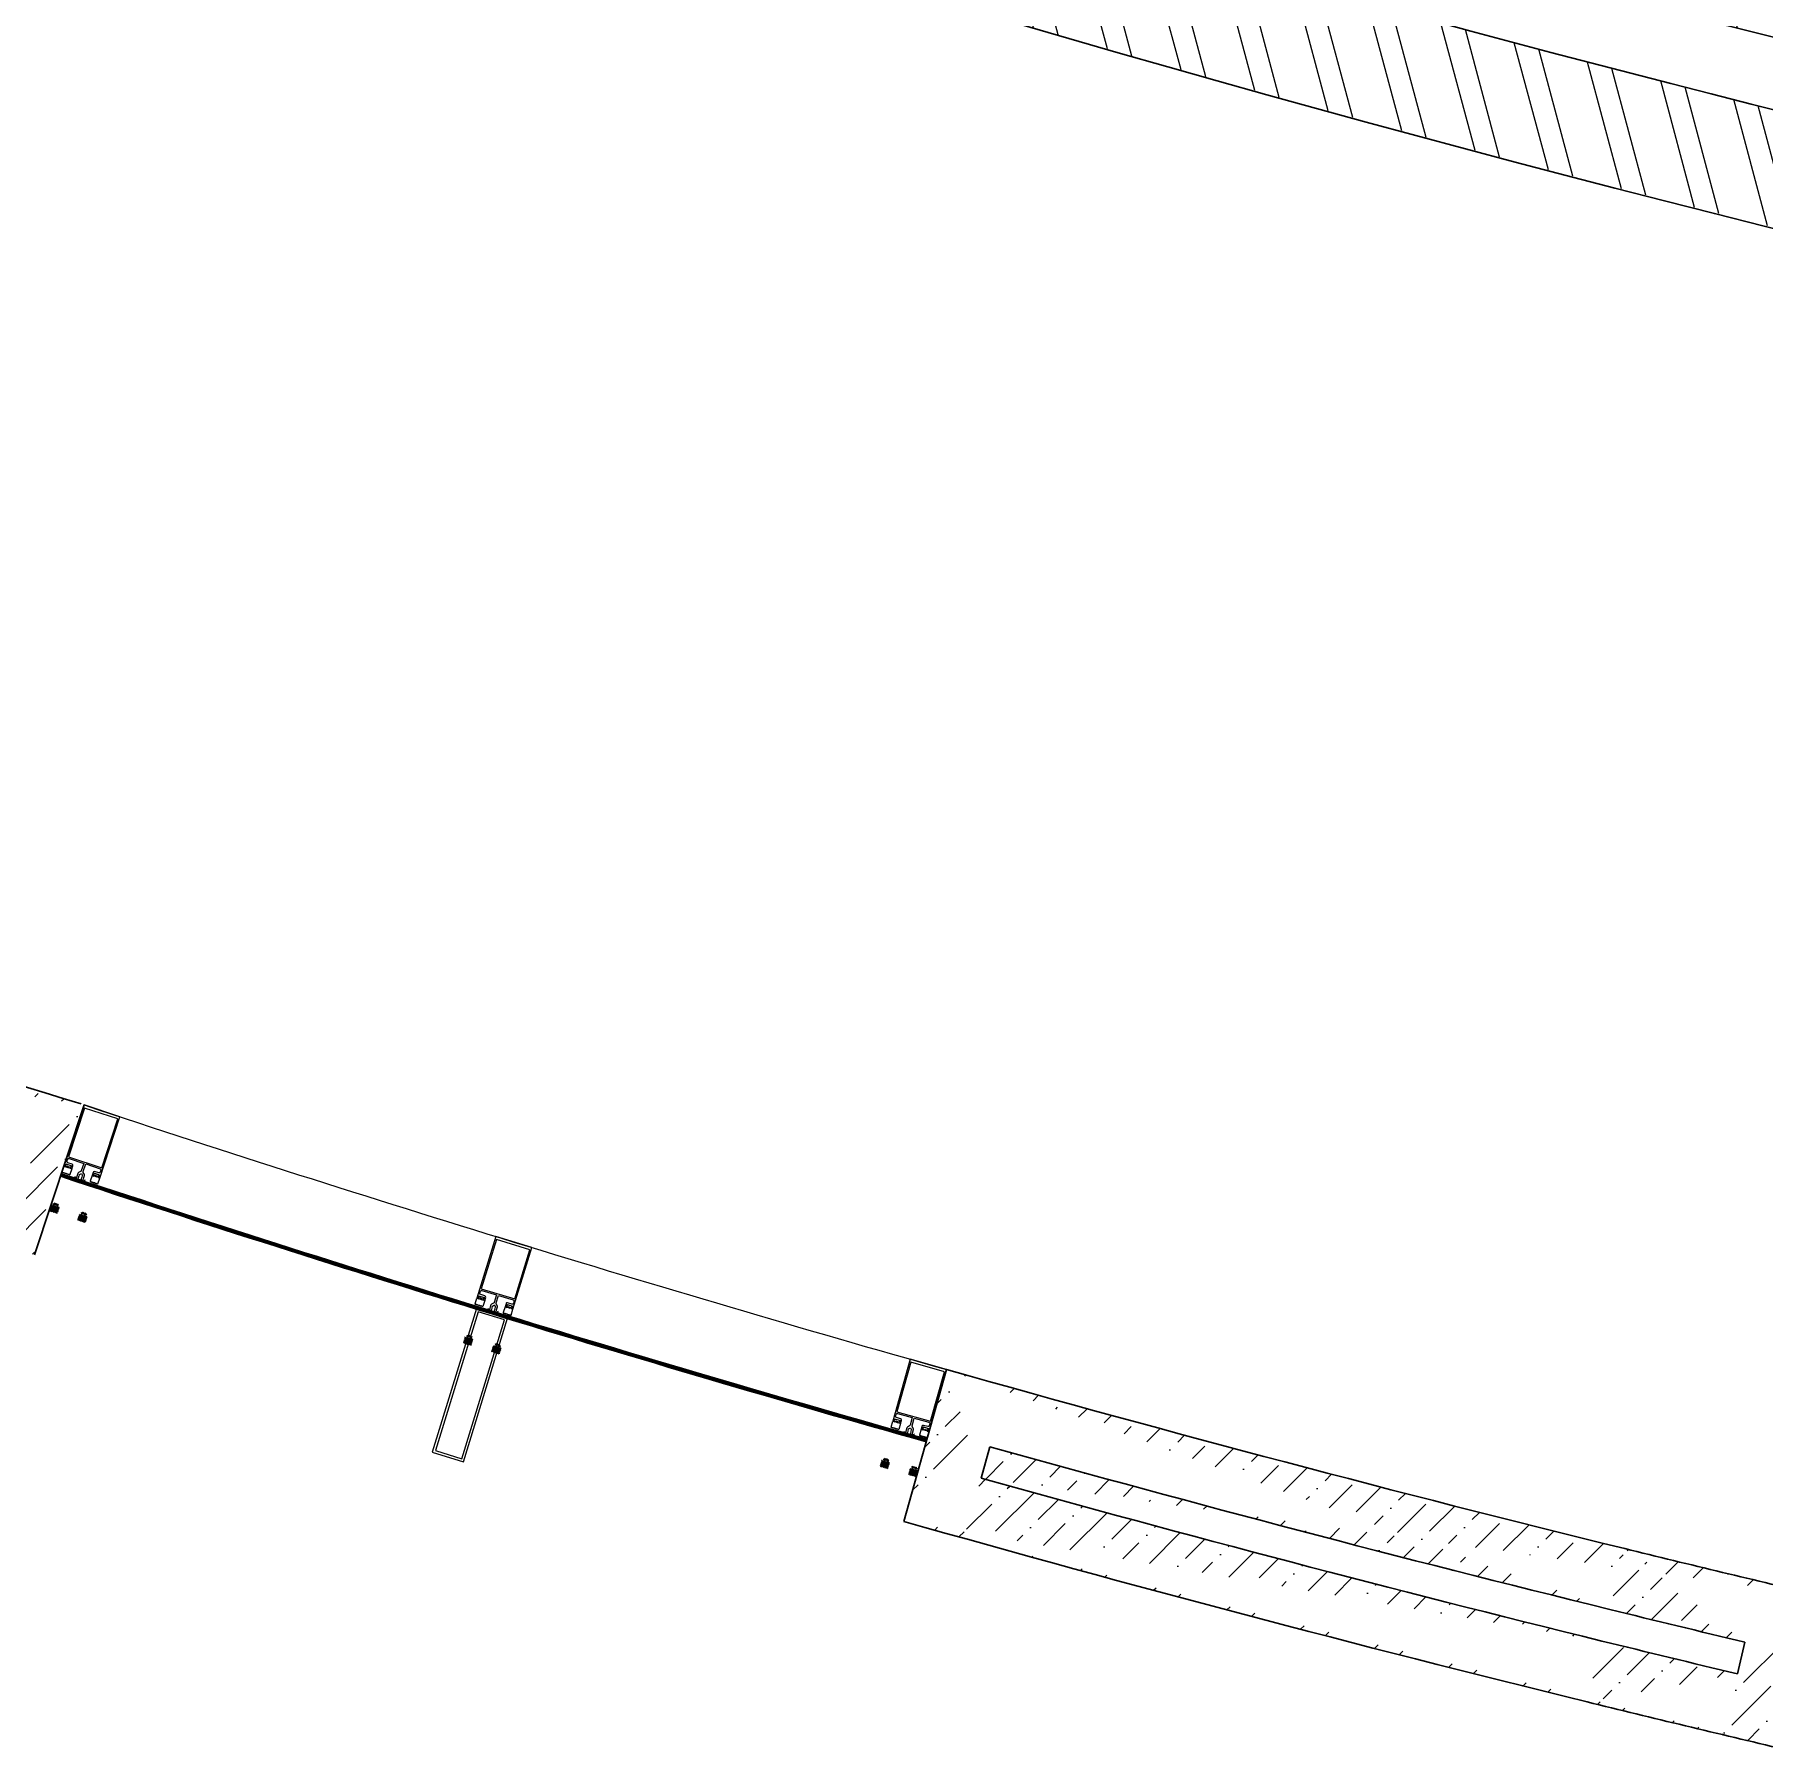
# Model space of a CAD drawing. Header units: millimetres. Extents: x 8275 to 147087, y -297470 to -191881.
# Drawn here: x 99821 to 103272, y -219130 to -215696 of the extents above; entities that cross this region are included whole.
import ezdxf

# ---------------------------------------------------------------- set-up
doc = ezdxf.new("R2010")
doc.units = ezdxf.units.MM
doc.header["$LTSCALE"] = 250
doc.header["$MEASUREMENT"] = 0
for name, color, linetype, lineweight in [('hatch', 9, 'Continuous', 0), ('wall', 1, 'Continuous', 30), ('win', 4, 'Continuous', 20)]:
    doc.layers.add(name, color=color, linetype=linetype, lineweight=lineweight)
pattern_1 = [(45, (-2190690.936406204, -138326.6644931042), (23.20194125768359, 85.07378461150648), [109.375, -21.875, 0, -21.875])]

msp = doc.modelspace()

# ---------------------------------------------------------------- hatches: boundary and pattern name
at = {"layer": 'hatch'}
h = msp.add_hatch(dxfattribs=at)
h.set_pattern_fill('ANSI32', color=256, scale=350, angle=59.99999999999999, style=0)
h.set_pattern_definition([(105, (-2190690.936406204, -138326.6644931042), (-126.7777647004402, -33.96999966970584), []), (105, (-2190660.00048458, -138273.0819050707), (-126.7777647004402, -33.96999966970584), [])])
h.paths.add_polyline_path([(95115.25018163468, -212482.2679443677), (95345.25018163421, -211988.2233863508), (95345.25018163281, -210624.835022427), (96706.70260944148, -210624.8350224087), (96810.93051206064, -210394.8350224093), (95115.25018163468, -210394.835022427)])
edge = h.paths.add_edge_path()
edge.add_arc((112455.1913166817, -179296.9571984977), 37540.11261918598, 243.7933671564915, 259.8707226368601)
edge.add_line((105853.0203109945, -216251.9486539538), (105888.9298440057, -216024.7220899879))
edge.add_arc((112455.1912734841, -179296.9573447998), 37310.11246750853, 243.7857062474797, 259.8636394809197, ccw=False)
edge.add_line((95974.20720158634, -212769.6575101581), (95877.11265997193, -212978.218509694))
edge = h.paths.add_edge_path()
edge.add_line((95725.47056300822, -213303.9487391024), (95356.92912287381, -213132.3760947786))
edge.add_arc((112357.0469241098, -179527.7577788203), 37659.98376814761, 243.1657740476392, 259.9670714785931)
edge.add_line((105796.1456567429, -216611.8372736251), (105831.1623778313, -216390.2602007165))
edge.add_arc((112455.191312338, -179296.9572137243), 37680.11260346745, 243.7979844895485, 259.8749917959418, ccw=False)
edge.add_line((95818.01177239488, -213105.1683874271), (95725.47056300822, -213303.9487391024))
h = msp.add_hatch(dxfattribs=at)
h.set_pattern_fill('ANSI36', color=256, scale=350, style=0)
h.set_pattern_definition(pattern_1)
edge = h.paths.add_edge_path()
edge.add_line((97702.31420532777, -217308.8350203299), (97684.88424655027, -217371.454553688))
edge.add_line((97735.85833604145, -217188.3230995028), (97735.83335673832, -217188.4128410993))
edge.add_line((97615.43629076588, -217154.8039853785), (97530.96812317264, -217458.2675394726))
edge.add_arc((75126.1855537633, -297950.5422143829), 83677.26247280023, 72.89316467388917, 74.36002561367286)
edge.add_arc((75126.1855537633, -297950.5422143829), 83552.26247280023, 72.80924180304046, 74.4456160702821)
edge.add_arc((75126.1855537633, -297950.5422143829), 83742.26247280023, 72.89222273872024, 74.36009204827403)
edge.add_arc((75126.1855537633, -297950.5422143829), 83867.26247280023, 72.80924180304046, 74.4456160702822)
edge.add_line((99760.65199150168, -217913.6158154305), (99740.21615886898, -217975.3351042239))
edge.add_line((99919.3784642464, -217831.9130426132), (99820.36546411761, -218130.9471979177))
h = msp.add_hatch(dxfattribs=at)
h.set_pattern_fill('ANSI36', color=256, scale=350, style=0)
h.set_pattern_definition(pattern_1)
edge = h.paths.add_edge_path()
edge.add_line((103189.8796660595, -219088.8223623584), (103189.8359679116, -219089.0080375638))
edge.add_line((103233.4066492899, -218903.8744416292), (103218.5158414717, -218967.1460892268))
edge.add_line((103383.6744922462, -218811.0213258906), (103311.5116726325, -219117.6440792023))
edge.add_line((101675.3482354709, -218696.7825613465), (101675.2963569078, -218696.9661188857))
edge.add_line((101727.0236348181, -218513.9438590438), (101709.345208409, -218576.4939425319))
edge.add_line((101640.6802717082, -218359.843401048), (101555.0083000211, -218662.9693047647))
edge.add_arc((112694.3498921262, -179249.5775209171), 40767.29950792503, 254.3938838899209, 256.191106307803)
edge.add_arc((112694.3498921262, -179249.5775209171), 40642.29950792503, 254.2182042704985, 256.191106307803)
edge.add_arc((112694.3408115387, -179249.6314917853), 40767.24492957115, 256.1911005787389, 256.5809129472962)
edge.add_arc((112694.3408115387, -179249.6314917853), 40642.24492957115, 256.1911005787389, 256.7565927922471)
edge.add_arc((112694.3498099099, -179249.577789438), 40832.29922754137, 254.3936042384521, 256.1911062857713)
edge.add_arc((112694.3498099099, -179249.577789438), 40957.29922754137, 254.218204279078, 256.1911062857713)
edge.add_arc((112694.3440582135, -179249.6079446296), 40832.2685710791, 256.1911040305631, 256.5811958506521)
edge.add_arc((112694.3440582135, -179249.6079446296), 40957.2685710791, 256.1911040305631, 256.7565959417156)
at = {"layer": 'win', "extrusion": (-0.000837762816836863, -0.002554982769501529, 0.9999963851017215)}
h = msp.add_hatch(dxfattribs=at)
h.set_pattern_fill('AR-HBONE', color=256, scale=0.41118421049635, angle=161.8459460468601, style=0)
h.set_pattern_definition([(206.845946055561, (266173.5577580613, -217123.0117528792), (-0.7247217097524306, -2.210225555338132), [4.934210526705827, -1.644736842235284]), (296.8459460381511, (266172.0902844337, -217123.7545047984), (-0.7247217097524306, -2.210225555338132), [4.934210526705822, -1.644736842235282])])
h.paths.add_polyline_path([(99859.4740141636, -218031.7735562498), (99858.83344462479, -218033.7271380982), (99864.04299621342, -218035.4353235476), (99864.68356576294, -218033.4817416916)], flags=16)
h.paths.add_polyline_path([(99920.58287265676, -218051.8108399073), (99919.94230311236, -218053.7644217419), (99914.73275152093, -218052.0562362912), (99915.37332106067, -218050.1026544439)], flags=16)
edge = h.paths.add_edge_path()
edge.add_arc((99864.79748022894, -218048.5308784222), 0.685307017593639, 161.8459460190396, 341.8459460190397, ccw=False)
edge.add_arc((99863.49509232922, -218048.1038320595), 0.685307017593639, 161.8459460190396, 341.8459460190397, ccw=False)
edge.add_arc((99862.1927044309, -218047.6767856963), 0.6853070184712217, 161.8459459423333, 341.84594594233346, ccw=False)
edge.add_arc((99860.89031652745, -218047.2497393317), 0.6853070185111118, 161.8459460924107, 341.8459460924108, ccw=False)
edge.add_arc((99859.5879286296, -218046.8226929693), 0.6853070167758916, 161.8459462483245, 341.8459462483246, ccw=False)
edge.add_arc((99858.2855407336, -218046.3956466075), 0.685307017593639, 161.8459460190396, 341.8459460190397, ccw=False)
edge.add_arc((99856.98315283481, -218045.9686002444), 0.685307017593639, 161.8459460198733, 341.84594601987345, ccw=False)
edge.add_arc((99855.68076493556, -218045.5415538814), 0.6853070185310569, 161.8459460924107, 341.8459460924108, ccw=False)
edge.add_arc((99854.37837704096, -218045.1145075197), 0.6853070148412208, 161.845945950671, 341.8459459506711, ccw=False)
edge.add_arc((99853.07598914218, -218044.6874611571), 0.6853070203261121, 161.8459460882419, 341.84594608824204, ccw=False)
edge.add_arc((99851.77360123827, -218044.2604147926), 0.685307017593639, 161.8459460190396, 341.8459460190397, ccw=False)
edge.add_arc((99850.4712133432, -218043.8333684308), 0.6853070149010559, 161.8459461024159, 341.845946102416, ccw=False)
edge.add_line((99849.82001939614, -218043.6198452497), (99853.62389303057, -218032.0189526368))
edge.add_line((99853.62389303197, -218032.0189526474), (99857.27057915146, -218033.2146824645))
edge.add_line((99857.27057914913, -218033.2146824632), (99857.9111486912, -218031.2611006067))
edge.add_line((99857.91114868608, -218031.2611006151), (99856.2180444171, -218030.7059403431))
edge.add_line((99856.21804441849, -218030.7059403436), (99858.85181934398, -218027.9635061636))
edge.add_line((99858.85181934538, -218027.9635061646), (99867.33761966845, -218030.7459569078))
edge.add_line((99867.33761966752, -218030.7459569049), (99867.93953550479, -218034.5493576064))
edge.add_line((99867.93953550479, -218034.5493576086), (99866.2464312358, -218033.9941973366))
edge.add_line((99866.2464312372, -218033.9941973376), (99865.6058616942, -218035.9477791842))
edge.add_line((99865.60586169234, -218035.9477791833), (99869.25254780764, -218037.1435089989))
edge.add_line((99869.25254780671, -218037.1435089984), (99865.44865288225, -218048.7444665216))
edge.add_arc((99906.3971351526, -218062.0812975787), 0.685307017593639, 161.8459460890757, 341.8459460890756)
edge.add_arc((99907.69952305092, -218062.5083439414), 0.685307017593639, 161.8459460890757, 341.8459460890756)
edge.add_arc((99909.00191095064, -218062.9353903046), 0.6853070184512765, 161.845946165782, 341.8459461657818)
edge.add_arc((99910.30429885502, -218063.3624366691), 0.6853070185310569, 161.8459460157046, 341.8459460157049)
edge.add_arc((99911.60668675008, -218063.7894830309), 0.6853070167758916, 161.8459458597908, 341.8459458597911)
edge.add_arc((99912.9090746484, -218064.2165293938), 0.685307017593639, 161.8459460890757, 341.8459460890756)
edge.add_arc((99914.211462543, -218064.643575755), 0.6853070176135841, 161.845946088242, 341.8459460882419)
edge.add_arc((99915.51385044598, -218065.0706221193), 0.6853070185111118, 161.8459460157046, 341.8459460157049)
edge.add_arc((99916.8162383415, -218065.4976684811), 0.685307014861166, 161.8459461574443, 341.8459461574442)
edge.add_arc((99918.11862624076, -218065.9247148445), 0.6853070203261121, 161.8459460198734, 341.8459460198737)
edge.add_arc((99919.42101414374, -218066.3517612089), 0.685307017593639, 161.8459460890757, 341.8459460890756)
edge.add_arc((99920.7234020388, -218066.7788075705), 0.6853070149210011, 161.8459460056994, 341.8459460056997)
edge.add_line((99921.37459598447, -218066.99233075), (99925.15185470332, -218055.4726071934))
edge.add_line((99925.15185470518, -218055.4726071927), (99921.50516858988, -218054.2768773771))
edge.add_line((99921.50516858755, -218054.2768773757), (99922.14573813055, -218052.323295529))
edge.add_line((99922.14573813335, -218052.3232955304), (99923.83884240233, -218052.8784558024))
edge.add_line((99923.83884239907, -218052.8784558131), (99923.34029928932, -218049.1089504935))
edge.add_line((99923.34029929352, -218049.1089504941), (99914.85449896485, -218046.3264997686))
edge.add_line((99914.85449896578, -218046.3264997595), (99912.1173513137, -218049.0350385383))
edge.add_line((99912.1173513151, -218049.0350385364), (99913.81045558408, -218049.5901988084))
edge.add_line((99913.81045558129, -218049.5901988197), (99913.16988603829, -218051.5437806663))
edge.add_line((99913.16988603689, -218051.5437806658), (99909.52319992159, -218050.3480508501))
edge.add_line((99909.52319992625, -218050.3480508516), (99905.74591991969, -218061.8678393288))
at = {"layer": 'win', "extrusion": (-0.0007909478957752312, -0.002569860874812656, 0.9999963851017215)}
h = msp.add_hatch(dxfattribs=at)
h.set_pattern_fill('AR-HBONE', color=256, scale=0.4111842104963535, angle=162.8927021597335, style=0)
h.set_pattern_definition([(207.8927021684344, (266954.5784000688, -214348.336286938), (-0.6842236510065286, -2.223096164690051), [4.934210526705855, -1.644736842235299]), (297.8927021510244, (266953.124740166, -214349.1057231911), (-0.6842236510065286, -2.223096164690051), [4.93421052670588, -1.644736842235304])])
h.paths.add_polyline_path([(100684.8506662637, -218295.226064264), (100684.2458922901, -218297.1910222313), (100689.4857801959, -218298.8037528409), (100690.0905541802, -218296.8387948659)], flags=16)
h.paths.add_polyline_path([(100746.3153745221, -218314.1436476561), (100745.7106005425, -218316.1086056095), (100740.4707126339, -218314.4958749987), (100741.0754866089, -218312.5309170325)], flags=16)
edge = h.paths.add_edge_path()
edge.add_arc((100690.4793721471, -218311.8833391737), 0.6853070175936425, 162.8927021319129, 342.8927021319131, ccw=False)
edge.add_arc((100689.1694001682, -218311.480156521), 0.6853070175936425, 162.8927021319129, 342.8927021319131, ccw=False)
edge.add_arc((100687.8594281902, -218311.0769738677), 0.6853070184712252, 162.8927020552067, 342.8927020552068, ccw=False)
edge.add_arc((100686.5494562076, -218310.6737912132), 0.6853070185111153, 162.8927022052841, 342.89270220528425, ccw=False)
edge.add_arc((100685.2394842306, -218310.2706085608), 0.6853070167758951, 162.8927023611978, 342.89270236119796, ccw=False)
edge.add_arc((100683.9295122554, -218309.8674259089), 0.6853070175936425, 162.8927021319129, 342.8927021319131, ccw=False)
edge.add_arc((100682.6195402775, -218309.4642432558), 0.6853070175936425, 162.8927021327467, 342.8927021327468, ccw=False)
edge.add_arc((100681.3095682986, -218309.0610606028), 0.6853070185310605, 162.8927022052841, 342.89270220528425, ccw=False)
edge.add_arc((100679.9995963248, -218308.6578779509), 0.6853070148412244, 162.8927020635443, 342.89270206354445, ccw=False)
edge.add_arc((100678.6896243469, -218308.2546952983), 0.6853070203261157, 162.8927022011153, 342.8927022011154, ccw=False)
edge.add_arc((100677.3796523638, -218307.8515126439), 0.6853070175936425, 162.8927021319129, 342.8927021319131, ccw=False)
edge.add_arc((100676.0696803891, -218307.448329992), 0.6853070149010595, 162.8927022152893, 342.8927022152894, ccw=False)
edge.add_line((100675.4146944025, -218307.2467386659), (100679.0060043783, -218295.5782916097))
edge.add_line((100679.0060043797, -218295.5782916202), (100682.6739259214, -218296.7072030494))
edge.add_line((100682.6739259191, -218296.7072030483), (100683.2786998959, -218294.7422450728))
edge.add_line((100683.2786998908, -218294.7422450812), (100681.5757363188, -218294.2181076322))
edge.add_line((100681.5757363202, -218294.2181076328), (100684.158972045, -218291.4280164549))
edge.add_line((100684.1589720464, -218291.4280164559), (100692.6941869739, -218294.0549815116))
edge.add_line((100692.6941869725, -218294.0549815086), (100693.3654841199, -218297.8467515058))
edge.add_line((100693.3654841204, -218297.846751508), (100691.6625205484, -218297.322614059))
edge.add_line((100691.6625205493, -218297.32261406), (100691.0577465711, -218299.2875720256))
edge.add_line((100691.0577465697, -218299.2875720246), (100694.7256681072, -218300.4164834523))
edge.add_line((100694.7256681058, -218300.4164834517), (100691.1343380293, -218312.0849957963))
edge.add_arc((100732.3196283827, -218324.67154105), 0.6853070175936425, 162.8927022019492, 342.8927022019491)
edge.add_arc((100733.6296003601, -218325.0747237027), 0.6853070175936425, 162.8927022019492, 342.8927022019491)
edge.add_arc((100734.939572339, -218325.4779063558), 0.6853070184512801, 162.8927022786554, 342.8927022786553)
edge.add_arc((100736.2495443226, -218325.8810890103), 0.6853070185310605, 162.892702128578, 342.8927021285783)
edge.add_arc((100737.5595162973, -218326.2842716622), 0.6853070167758951, 162.8927019726643, 342.8927019726646)
edge.add_arc((100738.8694882752, -218326.6874543151), 0.6853070175936425, 162.8927022019492, 342.8927022019491)
edge.add_arc((100740.179460249, -218327.0906369663), 0.6853070176135877, 162.8927022011154, 342.8927022011153)
edge.add_arc((100741.4894322311, -218327.4938196207), 0.6853070185111153, 162.892702128578, 342.8927021285783)
edge.add_arc((100742.7994042058, -218327.8970022726), 0.6853070148611695, 162.8927022703178, 342.8927022703177)
edge.add_arc((100744.1093761847, -218328.300184926), 0.6853070203261157, 162.8927021327468, 342.8927021327472)
edge.add_arc((100745.4193481669, -218328.7033675804), 0.6853070175936425, 162.8927022019492, 342.8927022019491)
edge.add_arc((100746.7293201411, -218329.106550232), 0.6853070149210047, 162.8927021185729, 342.8927021185731)
edge.add_line((100747.3843061264, -218329.3081415566), (100750.9504884506, -218317.7213362213))
edge.add_line((100750.9504884529, -218317.7213362204), (100747.2825669154, -218316.5924247927))
edge.add_line((100747.2825669126, -218316.5924247915), (100747.8873408908, -218314.6274668259))
edge.add_line((100747.8873408936, -218314.6274668272), (100749.5903044656, -218315.1516042761))
edge.add_line((100749.5903044628, -218315.151604287), (100749.0229820037, -218311.3918355688))
edge.add_line((100749.0229820079, -218311.3918355693), (100740.4877670753, -218308.7648705313))
edge.add_line((100740.4877670762, -218308.7648705223), (100737.8005566635, -218311.522960402))
edge.add_line((100737.8005566649, -218311.5229604), (100739.5035202369, -218312.047097849))
edge.add_line((100739.5035202341, -218312.0470978603), (100738.8987462559, -218314.0120558258))
edge.add_line((100738.8987462549, -218314.0120558253), (100735.2308247174, -218312.8831443976))
edge.add_line((100735.2308247225, -218312.883144399), (100731.6646222999, -218324.470015033))
at = {"layer": 'win', "extrusion": (-0.0007348456693278198, -0.00258646193322064, 0.9999963851017214)}
h = msp.add_hatch(dxfattribs=at)
h.set_pattern_fill('AR-HBONE', color=256, scale=0.4111842104963464, angle=164.1394447839478, style=0)
h.set_pattern_definition([(209.1394447926486, (267660.8041195529, -210977.7102224529), (-0.6356914418485619, -2.237457251617695), [4.934210526705797, -1.64473684223527]), (299.1394447752388, (267659.3675452112, -210978.511105354), (-0.6356914418485619, -2.237457251617695), [4.934210526705793, -1.644736842235268])])
h.paths.add_polyline_path([(101516.3147479367, -218541.3701190779), (101515.7528707805, -218543.3477705725), (101521.0266080923, -218544.8461096682), (101521.5884852592, -218542.8684581656)], flags=16)
h.paths.add_polyline_path([(101578.1765150503, -218558.9458720425), (101577.6146378881, -218560.9235235234), (101572.3409005731, -218559.4251844265), (101572.9027777301, -218557.447532933)], flags=16)
edge = h.paths.add_edge_path()
edge.add_arc((101522.3045510758, -218557.9009809941), 0.6853070175936354, 164.1394447561272, 344.1394447561273, ccw=False)
edge.add_arc((101520.9861167456, -218557.5263962199), 0.6853070175936354, 164.1394447561272, 344.1394447561273, ccw=False)
edge.add_arc((101519.6676824159, -218557.1518114452), 0.6853070184712181, 164.1394446794209, 344.1394446794211, ccw=False)
edge.add_arc((101518.3492480815, -218556.7772266692), 0.6853070185111082, 164.1394448294983, 344.1394448294985, ccw=False)
edge.add_arc((101517.0308137528, -218556.4026418953), 0.685307016775888, 164.1394449854121, 344.13944498541224, ccw=False)
edge.add_arc((101515.7123794259, -218556.0280571219), 0.6853070175936354, 164.1394447561272, 344.1394447561273, ccw=False)
edge.add_arc((101514.3939450962, -218555.6534723473), 0.6853070175936354, 164.1394447569609, 344.1394447569611, ccw=False)
edge.add_arc((101513.075510766, -218555.2788875728), 0.6853070185310534, 164.1394448294983, 344.1394448294985, ccw=False)
edge.add_arc((101511.7570764405, -218554.9043027993), 0.6853070148412173, 164.1394446877586, 344.1394446877587, ccw=False)
edge.add_arc((101510.4386421108, -218554.5297180252), 0.6853070203261086, 164.1394448253295, 344.1394448253297, ccw=False)
edge.add_arc((101509.120207776, -218554.1551332494), 0.6853070175936354, 164.1394447561272, 344.1394447561273, ccw=False)
edge.add_arc((101507.80177345, -218553.7805484759), 0.6853070149010524, 164.1394448395035, 344.13944483950365, ccw=False)
edge.add_line((101507.1425562875, -218553.5932560891), (101510.4791334622, -218541.849431465))
edge.add_line((101510.479133464, -218541.8494314754), (101514.1707495904, -218542.8982688446))
edge.add_line((101514.1707495876, -218542.8982688436), (101514.7326267465, -218540.9206173408))
edge.add_line((101514.7326267419, -218540.9206173492), (101513.0186621129, -218540.4336571424))
edge.add_line((101513.0186621143, -218540.4336571429), (101515.5405793643, -218537.5880203121))
edge.add_line((101515.5405793661, -218537.5880203131), (101524.1309313435, -218540.0286538719))
edge.add_line((101524.1309313421, -218540.0286538689), (101524.8845710788, -218543.8049201093))
edge.add_line((101524.8845710788, -218543.8049201115), (101523.1706064498, -218543.3179599046))
edge.add_line((101523.1706064507, -218543.3179599056), (101522.6087292904, -218545.2956113986))
edge.add_line((101522.6087292885, -218545.2956113977), (101526.3003454102, -218546.3444487657))
edge.add_line((101526.3003454098, -218546.344448765), (101522.9637495597, -218558.0883390994))
edge.add_arc((101564.4131485793, -218569.7757932193), 0.6853070175936354, 164.1394448261634, 344.1394448261633)
edge.add_arc((101565.7315829085, -218570.1503779937), 0.6853070175936354, 164.1394448261634, 344.1394448261633)
edge.add_arc((101567.0500172392, -218570.5249627682), 0.685307018451273, 164.1394449028696, 344.1394449028695)
edge.add_arc((101568.3684515745, -218570.899547544), 0.6853070185310534, 164.1394447527922, 344.1394447527924)
edge.add_arc((101569.6868859004, -218571.2741323175), 0.685307016775888, 164.1394445968785, 344.1394445968787)
edge.add_arc((101571.0053202297, -218571.6487170919), 0.6853070175936354, 164.1394448261634, 344.1394448261633)
edge.add_arc((101572.3237545552, -218572.0233018647), 0.6853070176135806, 164.1394448253296, 344.1394448253295)
edge.add_arc((101573.6421888891, -218572.3978866405), 0.6853070185111082, 164.1394447527922, 344.1394447527924)
edge.add_arc((101574.9606232151, -218572.772471414), 0.6853070148611624, 164.139444894532, 344.1394448945319)
edge.add_arc((101576.2790575457, -218573.1470561888), 0.6853070203261086, 164.139444756961, 344.1394447569612)
edge.add_arc((101577.5974918796, -218573.5216409646), 0.6853070175936354, 164.1394448261634, 344.1394448261633)
edge.add_arc((101578.9159262056, -218573.8962257378), 0.6853070149209975, 164.1394447427871, 344.1394447427872)
edge.add_line((101579.5751433667, -218574.0835181233), (101582.8883752028, -218562.4218626212))
edge.add_line((101582.8883752046, -218562.4218626203), (101579.1967590829, -218561.3730252524))
edge.add_line((101579.1967590802, -218561.3730252512), (101579.7586362405, -218559.3953737582))
edge.add_line((101579.7586362437, -218559.3953737594), (101581.4726008727, -218559.8823339663))
edge.add_line((101581.4726008699, -218559.8823339772), (101580.8236074928, -218556.1357991538))
edge.add_line((101580.823607497, -218556.1357991542), (101572.233255515, -218553.6951656132))
edge.add_line((101572.2332555154, -218553.6951656041), (101569.6066919059, -218556.5110709987))
edge.add_line((101569.6066919073, -218556.5110709967), (101571.3206565362, -218556.9980312036))
edge.add_line((101571.3206565344, -218556.998031215), (101570.7587793741, -218558.9756827079))
edge.add_line((101570.7587793727, -218558.9756827075), (101567.067163251, -218557.9268453396))
edge.add_line((101567.0671632552, -218557.9268453409), (101563.7539127465, -218569.5885665635))

# ---------------------------------------------------------------- linework, layer by layer
at = {"layer": 'wall'}
for p, q in [((99919.3784642464, -217831.9130426132, -27227.86530261567), (99820.36546411761, -218130.9471979177, -27227.86530261567)), ((101640.6802717082, -218359.843401048, -27227.86530261567), (101555.0083000211, -218662.9693047647, -27227.86530261567)), ((101727.0236348181, -218513.9438590438, -27227.86530261567), (101709.345208409, -218576.4939425319, -27227.86530261567)), ((101675.3482354709, -218696.7825613465, -27227.86530261567), (101675.2963569078, -218696.9661188857, -27227.86530261567)), ((103233.4066492899, -218903.8744416292, -27227.86530261567), (103218.5158414717, -218967.1460892268, -27227.86530261567)), ((103189.8796660595, -219088.8223623584, -27227.86530261567), (103189.8359679116, -219089.0080375638, -27227.86530261567))]:
    msp.add_line(p, q, dxfattribs=at)
for centre, radius, start, end in [((112455.1920002091, -179296.9559816828, -70506.24605607208), 37310.11393724672, 243.7857061407277, 259.8636387411967), ((112455.1920002091, -179296.9559816828, -70506.24605607208), 37910.11393724672, 242.7807844374486, 262.665608874233), ((112455.1920002091, -179296.9559816828, -70506.24605607208), 37540.11393724672, 243.7933670510744, 259.8707219368824), ((112455.1920002091, -179296.9559816828, -70506.24605607208), 37680.11393724672, 243.7979843725674, 259.8749910978677), ((75126.1855537633, -297950.5422143829, -491718.4295693876), 83867.26247280023, 72.80924180276776, 74.44561606529541), ((112694.3498921262, -179249.5775209171, -30639.4644521882), 40642.29950792503, 254.2182042588676, 256.1911063021303), ((112694.3498921262, -179249.5775209171, -30639.4644521882), 40767.29950792503, 254.3938839034448, 256.1911063021303), ((112694.3498099099, -179249.577789438, -30639.4644521882), 40832.29922754137, 254.3936042270764, 256.1911062746543), ((112694.3498099099, -179249.577789438, -30639.4644521882), 40957.29922754137, 254.2182042866093, 256.1911062746543), ((112694.3408115387, -179249.6314917853, -30639.4644521882), 40642.24492957115, 256.1911005874302, 256.7565927977528), ((112694.3408115387, -179249.6314917853, -30639.4644521882), 40767.24492957115, 256.1911005874302, 256.5809129448924), ((112694.3440582135, -179249.6079446296, -30639.4644521882), 40832.2685710791, 256.1911040217321, 256.5811958503593), ((112694.3440582135, -179249.6079446296, -30639.4644521882), 40957.2685710791, 256.1911040217321, 256.7565959498278)]:
    msp.add_arc(centre, radius, start, end, dxfattribs=at)
at = {"layer": 'win', "extrusion": (-0.0008377628168367252, -0.002554982769501561, 0.9999963851017215)}
for p, q in [((99901.47810295667, -217976.6849669216, -27227.86530261567), (99899.76992925745, -217981.8945015026, -27227.86530261567)), ((99900.60275802738, -217974.9555383007, -27227.86530261567), (99901.47810295667, -217976.6849669216, -27227.86530261567)), ((99899.76992925745, -217981.8945015026, -27227.86530261567), (99898.04049747367, -217982.7698401859, -27227.86530261567)), ((99919.71153993136, -217982.6635964735, -27227.86530261567), (99918.00336622936, -217987.8731310664, -27227.86530261567)), ((99918.00336622936, -217987.8731310664, -27227.86530261567), (99918.87871116376, -217989.6025596894, -27227.86530261567)), ((99921.44097171049, -217981.7882578017, -27227.86530261567), (99919.71153993136, -217982.6635964735, -27227.86530261567))]:
    msp.add_line(p, q, dxfattribs=at)
at = {"layer": 'win', "extrusion": (-0.0007909478957750962, -0.002569860874812686, 0.9999963851017215)}
for p, q in [((100724.216013863, -218244.6381937067, -27227.86530261567), (100722.502861609, -218245.5449800422, -27227.86530261567)), ((100725.8287333178, -218239.3983231075, -27227.86530261567), (100724.216013863, -218244.6381937067, -27227.86530261567)), ((100724.9219407954, -218237.6851741293, -27227.86530261567), (100725.8287333178, -218239.3983231075, -27227.86530261567)), ((100744.1683467405, -218245.042861595, -27227.86530261567), (100742.5556272829, -218250.2827322063, -27227.86530261567)), ((100742.5556272829, -218250.2827322063, -27227.86530261567), (100743.4624198114, -218251.9958811864, -27227.86530261567)), ((100745.8814989908, -218244.1360752712, -27227.86530261567), (100744.1683467405, -218245.042861595, -27227.86530261567))]:
    msp.add_line(p, q, dxfattribs=at)
at = {"layer": 'win', "extrusion": (-0.000734845669327679, -0.002586461933220673, 0.9999963851017215)}
for p, q in [((101554.5755388511, -218489.8873233445, -27227.86530261567), (101552.882521996, -218490.8311697474, -27227.86530261567)), ((101556.0738675192, -218484.6136036763, -27227.86530261567), (101554.5755388511, -218489.8873233445, -27227.86530261567)), ((101555.1300150019, -218482.9205902309, -27227.86530261567), (101556.0738675192, -218484.6136036763, -27227.86530261567)), ((101574.5319531115, -218489.8577729625, -27227.86530261567), (101573.0336244416, -218495.1314926427, -27227.86530261567)), ((101573.0336244416, -218495.1314926427, -27227.86530261567), (101573.9774769635, -218496.8245060899, -27227.86530261567)), ((101576.2249699628, -218488.9139265713, -27227.86530261567), (101574.5319531115, -218489.8577729625, -27227.86530261567))]:
    msp.add_line(p, q, dxfattribs=at)
at = {"layer": 'win', "extrusion": (-0.0008377628168367252, -0.002554982769501561, 0.9999963851017215), "elevation": -30166.50564912833}
msp.add_lwpolyline([(99889.08873443102, -218053.4561103789), (99889.43887104686, -218054.1478840789), (99888.74709733801, -218054.4980206892), (99887.89300461674, -218057.1027964932), (99888.24314122765, -218057.7945701925), (99887.55136752196, -218058.1447068076), (99886.69727479464, -218060.7494826076), (99887.05107142431, -218061.4484874849, 0.9606708062894292), (99890.47632458225, -218062.4213380601), (99894.40389401722, -218050.4432032626, 0.1989123673796638), (99894.26080624, -218048.56039193), (99892.12008463425, -218044.33091446, -0.1989123673796519), (99891.97699686793, -218042.4481031253), (99896.89305846671, -218027.4553067999), (99925.806069806, -218036.9357360518, -0.414213562373095), (99927.38168456423, -218040.0487177142), (99926.14325010989, -218043.8256426297, -0.414213562373095), (99923.0302684517, -218045.401257392), (99914.69498589796, -218042.6681606765, 0.414213562373095), (99911.58200422215, -218044.2437754324), (99909.57488632604, -218050.3649985511), (99913.22157243987, -218051.5607283794), (99913.8621419833, -218049.6071465216), (99912.1690377079, -218049.0519862594), (99913.23665361146, -218045.7960165061), (99924.95814470468, -218049.6394337738), (99923.89052880254, -218052.8954035154), (99922.19742452342, -218052.3402432507), (99921.55685498583, -218054.2938250872), (99925.203541099, -218055.4895549031), (99965.30604654024, -217933.1867462563), (99893.67471214861, -217909.6991963118), (99853.57220670498, -218032.0020049683), (99857.21889281897, -218033.1977347831), (99857.85946236587, -218031.2441529272), (99856.16635809446, -218030.6889926647), (99857.23397400464, -218027.4330229165), (99868.95546507822, -218031.2764401782), (99867.887849181, -218034.5324099304), (99866.19474490949, -218033.9772496582), (99865.55417536142, -218035.9308315029), (99869.20086148533, -218037.1265613093), (99871.20797938286, -218031.0053381906, 0.414213562373095), (99869.63236462603, -218027.8923565204), (99861.29708207498, -218025.1592598076, -0.414213562373095), (99859.72146730783, -218022.0462781343), (99860.95990175895, -218018.2693532295, -0.414213562373095), (99864.07288343638, -218016.6937384614), (99892.98589477743, -218026.1741677131), (99888.06983316914, -218041.1669640363, -0.1989123673796519), (99886.83966283873, -218042.5994910311), (99882.61018536754, -218044.7402126388, 0.1989123673796638), (99881.38001502882, -218046.1727396412), (99877.45244559868, -218058.1508744334, 0.9606708062894292), (99880.78871834015, -218059.3950937843), (99881.48772320873, -218059.0412971471), (99882.3418159369, -218056.4365213591), (99881.99167932024, -218055.7447476524), (99882.68345302517, -218055.3946110326), (99883.53754574902, -218052.7898352402), (99883.18740914468, -218052.0980615411), (99883.87918284557, -218051.7479249184), (99884.73327557325, -218049.1431491312), (99884.38313894997, -218048.4513754201), (99888.53378117288, -218046.3505557364), (99890.63460085799, -218050.5011979599), (99889.94282715999, -218050.8513345793)], format="xyb", close=True, dxfattribs=at)
at = {"layer": 'win', "extrusion": (-0.0008377628168367252, -0.002554982769501561, 0.9999963851017215)}
for points, elevation in [([(99894.5713024951, -217915.7628406335), (99862.58267794263, -218013.3202792113), (99929.00446074337, -218035.0996437068), (99960.99308529754, -217937.5422051201)], -30166.50564912847), ([(99859.4740141961, -218031.773556265), (99858.83344465953, -218033.7271381142), (99864.04299624801, -218035.4353235632), (99864.68356580012, -218033.4817417094)], -30166.50564912834), ([(99920.58287269084, -218051.8108399229), (99919.94230314896, -218053.764421758), (99914.73275155775, -218052.0562363084), (99915.37332109293, -218050.102654459)], -30166.50564912827)]:
    msp.add_lwpolyline(points, close=True, dxfattribs=dict(at, elevation=elevation))
for points, elevation in [([(99865.44867421352, -218048.74440162, -0.9999999999999999), (99864.14628630938, -218048.3173552553, -0.9999999999999999), (99862.84389841805, -218047.8903088952, -0.9999999999999999), (99861.54151051644, -218047.4632625306, -0.9999999999999999), (99860.23912261428, -218047.036216167, -0.9999999999999999), (99858.93673471562, -218046.6091698126, -0.9999999999999999), (99857.63434681472, -218046.1821234397, -0.9999999999999999), (99856.33195891517, -218045.7550770774, -0.9999999999999999), (99855.02957102553, -218045.3280307182, -0.9999999999999999), (99853.72718312855, -218044.9009843556, -0.9999999999999999), (99852.42479522618, -218044.4739379916, -0.9999999999999999), (99851.12240732716, -218044.0468916277, -0.9999999999999999), (99849.82001943047, -218043.6198452653), (99853.6238930685, -218032.0189526643), (99857.21889282546, -218033.1977347801), (99857.85946235721, -218031.2441529272), (99856.21804444809, -218030.7059403558), (99858.85181938211, -218027.963506181), (99867.3376197103, -218030.7459569253), (99867.93953553848, -218034.5493576222), (99866.19474490527, -218033.9772496541), (99865.55417536426, -218035.9308315031), (99869.2525478446, -218037.1435090169), (99865.44865291397, -218048.7444665454)], -30167.84992768265), ([(99905.74594123637, -218061.8677744119, 0.9999999999999999), (99907.04832914191, -218062.2948207773, 0.9999999999999999), (99908.35071702978, -218062.7218671355, 0.9999999999999999), (99909.65310493427, -218063.1489135012, 0.9999999999999999), (99910.9554928416, -218063.5759598676, 0.9999999999999999), (99912.25788072948, -218064.0030062263, 0.9999999999999999), (99913.5602686245, -218064.430052586, 0.9999999999999999), (99914.86265652618, -218064.8570989512, 0.9999999999999999), (99916.16504442043, -218065.2841453117, 0.9999999999999999), (99917.46743232135, -218065.711191676, 0.9999999999999999), (99918.76982022426, -218066.1382380405, 0.9999999999999999), (99920.07220812338, -218066.5652844034, 0.9999999999999999), (99921.37459601351, -218066.9923307642), (99925.15185473888, -218055.4726072087), (99921.50516862827, -218054.2768773941), (99922.14573816443, -218052.3232955436), (99923.83884242518, -218052.8784558239), (99923.34029932991, -218049.1089505111), (99914.8544989958, -218046.3264997728), (99912.11735134419, -218049.0350385491), (99913.81045561623, -218049.5901988346), (99913.16988607797, -218051.5437806849), (99909.5231999636, -218050.3480508684), (99905.74591995389, -218061.8678393347)], -30167.84992768259)]:
    msp.add_lwpolyline(points, format="xyb", dxfattribs=dict(at, elevation=elevation))
at = {"layer": 'win', "extrusion": (-0.0007909478957750962, -0.002569860874812686, 0.9999963851017215), "elevation": -30158.56257086379}
msp.add_lwpolyline([(100714.8565483674, -218316.363988698), (100715.2192640968, -218317.0492505458), (100714.5340022413, -218317.411966272), (100713.7276369374, -218320.0319102343), (100714.0903526659, -218320.7171720815), (100713.4050908115, -218321.0798878123), (100712.5987255065, -218323.6998317708), (100712.9652327394, -218324.392256727, 0.9606708062894292), (100716.4076866453, -218325.3023713173), (100720.1157801923, -218313.2544853158, 0.1989123673796638), (100719.9383204868, -218311.3746021605), (100717.720690658, -218307.1849379008, -0.1989123673796519), (100717.5432309625, -218305.3050547431), (100722.1845789027, -218290.2249522044), (100751.2659568024, -218299.1756070949, -0.414213562373095), (100752.8981775843, -218302.2592854224), (100751.7289478868, -218306.0582041676, -0.414213562373095), (100748.6452695633, -218307.6904249504), (100740.2614489016, -218305.1100559786, 0.414213562373095), (100737.1777705628, -218306.7422767553), (100735.2828121022, -218312.8991450463), (100738.9507336402, -218314.0280564869), (100739.5555076163, -218312.0630985104), (100737.8525440376, -218311.5389610711), (100738.8605006674, -218308.26403112), (100750.650248475, -218311.8926749977), (100749.6422918473, -218315.1676049374), (100747.9393282657, -218314.6434674959), (100747.3345542904, -218316.6084254509), (100751.0024758261, -218317.7373368791), (100788.8640215925, -218194.7223325188), (100716.8155628415, -218172.5472866223), (100678.9540170718, -218295.5622909923), (100682.6219386085, -218296.6912024191), (100683.2267125886, -218294.7262444443), (100681.523749014, -218294.2021070051), (100682.5317056512, -218290.9271770585), (100694.3214534385, -218294.5558209306), (100693.3134968159, -218297.830750881), (100691.610533242, -218297.3066134319), (100691.0057592565, -218299.2715713955), (100694.6736808029, -218300.4004828136), (100696.5686392671, -218294.2436145221, 0.414213562373095), (100694.936418485, -218291.1599361877), (100686.5525978277, -218288.5795672185, -0.414213562373095), (100684.9203770424, -218285.4958888805), (100686.0896067325, -218281.6969701458, -0.414213562373095), (100689.1732850761, -218280.064749357), (100718.2546629773, -218289.0154042473), (100713.6133150276, -218304.0955067841, -0.1989123673796519), (100712.4095198527, -218305.5502678695), (100708.2198555944, -218307.767897701, 0.1989123673796638), (100707.016060412, -218309.2226587942), (100703.3079668676, -218321.2705447904, 0.9606708062894292), (100706.6664126543, -218322.4536083937), (100707.3588376026, -218322.0871011501), (100708.1652029095, -218319.4671572036), (100707.8024871782, -218318.7818953491), (100708.4877490286, -218318.4191796134), (100709.2941143342, -218315.7992356628), (100708.9313986155, -218315.1139738156), (100709.6166604639, -218314.7512580775), (100710.4230257704, -218312.1313141313), (100710.0603100322, -218311.4460522729), (100714.1718811402, -218309.2697578948), (100716.3481755211, -218313.3813290048), (100715.6629136729, -218313.7440447397)], format="xyb", close=True, dxfattribs=at)
at = {"layer": 'win', "extrusion": (-0.0007909478957750962, -0.002569860874812686, 0.9999963851017215)}
for points, elevation in [([(100717.8227761835, -218178.593539841), (100687.6217008194, -218276.7190766261), (100754.4302716654, -218297.2813919134), (100784.6313470302, -218199.1558551194)], -30158.56257086395), ([(100684.8506662967, -218295.2260642789), (100684.2458923234, -218297.1910222468), (100689.4857802282, -218298.803752856), (100690.0905542172, -218296.8387948832)], -30158.56257086381), ([(100746.3153745557, -218314.1436476714), (100745.7106005778, -218316.108605625), (100740.4707126714, -218314.4958750155), (100741.07548664, -218312.5309170475)], -30158.56257086373)]:
    msp.add_lwpolyline(points, close=True, dxfattribs=dict(at, elevation=elevation))
for points, elevation in [([(100691.1343581718, -218312.0849305163, -0.9999999999999999), (100689.8243861881, -218311.6817478616, -0.9999999999999999), (100688.5144142165, -218311.2785652109, -0.9999999999999999), (100687.2044422359, -218310.8753825568, -0.9999999999999999), (100685.8944702554, -218310.472199903, -0.9999999999999999), (100684.5844982761, -218310.0690172586, -0.9999999999999999), (100683.2745262963, -218309.6658345958, -0.9999999999999999), (100681.9645543185, -218309.2626519436, -0.9999999999999999), (100680.6545823507, -218308.8594692941, -0.9999999999999999), (100679.3446103731, -218308.4562866414, -0.9999999999999999), (100678.0346383926, -218308.0531039875, -0.9999999999999999), (100676.7246664112, -218307.6499213334, -0.9999999999999999), (100675.414694437, -218307.2467386813), (100679.006004415, -218295.5782916367), (100682.6219386123, -218296.6912024161), (100683.2267125795, -218294.7262444443), (100681.5757363478, -218294.2181076446), (100684.1589720815, -218291.428016472), (100692.6941870125, -218294.0549815286), (100693.3654841525, -218297.8467515211), (100691.6105332378, -218297.3066134274), (100691.0057592575, -218299.2715713955), (100694.7256681425, -218300.4164834698), (100691.1343380605, -218312.0849958198)], -30159.90684941812), ([(100731.6646424256, -218324.4699497377, 0.9999999999999999), (100732.9746144094, -218324.8731323929, 0.9999999999999999), (100734.2845863776, -218325.2763150413, 0.9999999999999999), (100735.5945583611, -218325.6794976966, 0.9999999999999999), (100736.9045303506, -218326.0826803533, 0.9999999999999999), (100738.2145023168, -218326.485863002, 0.9999999999999999), (100739.5244742927, -218326.889045652, 0.9999999999999999), (100740.8344462717, -218327.2922283072, 0.9999999999999999), (100742.144418246, -218327.6954109576, 0.9999999999999999), (100743.4543902248, -218328.0985936119, 0.9999999999999999), (100744.7643622086, -218328.5017762663, 0.9999999999999999), (100746.0743341844, -218328.9049589195, 0.9999999999999999), (100747.3843061565, -218329.3081415704), (100750.9504884837, -218317.7213362361), (100747.2825669499, -218316.5924248094), (100747.8873409245, -218314.6274668399), (100749.5903044889, -218315.1516042974), (100749.0229820428, -218311.391835586), (100740.4877671046, -218308.7648705356), (100737.8005566944, -218311.5229604125), (100739.50352027, -218312.0470978749), (100738.8987462942, -218314.0120558439), (100735.2308247573, -218312.8831444155), (100731.6646223342, -218324.4700150383)], -30159.90684941806)]:
    msp.add_lwpolyline(points, format="xyb", dxfattribs=dict(at, elevation=elevation))
at = {"layer": 'win', "elevation": -30639.4644521882}
for points in [[(100676.2291731376, -218544.1486090051), (100764.4775007588, -218257.4218528907), (100702.3533702672, -218238.3013819057), (100614.1050426455, -218525.0281380205)], [(100672.9211993299, -218537.899024276), (100758.2279160295, -218260.7298266987), (100705.6613440749, -218244.5509666346), (100620.3546273748, -218521.7201642119)]]:
    msp.add_lwpolyline(points, close=True, dxfattribs=at)
at = {"layer": 'win', "extrusion": (-0.000734845669327679, -0.002586461933220673, 0.9999963851017215), "elevation": -30177.5160686799}
msp.add_lwpolyline([(101546.7734465645, -218561.8501700574), (101547.1509863865, -218562.5273776943), (101546.4737787391, -218562.9049175127), (101545.7246091965, -218565.5417861784), (101546.1021490147, -218566.2189938148), (101545.4249413714, -218566.5965336377), (101544.6757718214, -218569.2334022993), (101545.0572581066, -218569.9176888536, 0.9606708062894292), (101548.5186993789, -218570.752686916), (101551.9637766296, -218558.6269721903, 0.1989123673796638), (101551.7454563509, -218556.7513952443), (101549.4371926009, -218552.6109741152, -0.1989123673796519), (101549.2188723295, -218550.7353971665), (101553.5310079308, -218535.5578779408), (101582.8002500362, -218543.8736599291, -0.414213562373095), (101584.4991792291, -218546.9210943079), (101583.4128833816, -218550.7445538731, -0.414213562373095), (101580.365449006, -218552.4434830698), (101571.9274692951, -218550.0461405206, 0.414213562373095), (101568.8800349042, -218551.7450697117), (101567.1194864718, -218557.941711055), (101570.8111025934, -218558.9905484361), (101571.3729797535, -218557.0128969319), (101569.659015118, -218556.525936735), (101570.5954770501, -218553.2298509044), (101582.4613860225, -218556.6011138756), (101581.5249240913, -218559.8971996946), (101579.8109594533, -218559.4102394953), (101579.2490822947, -218561.3878909776), (101582.9406984159, -218562.4367283458), (101618.1167148574, -218438.6270525817), (101545.6028267652, -218418.0248900023), (101510.4268103215, -218541.8345657764), (101514.1184264428, -218542.8834031433), (101514.6803036068, -218540.9057516412), (101512.9663389755, -218540.4187914441), (101513.9028009157, -218537.1227056181), (101525.7687098662, -218540.493968584), (101524.8322479418, -218543.7900544133), (101523.1182833105, -218543.3030942062), (101522.5564061422, -218545.2807456974), (101526.248022273, -218546.3295830556), (101528.0085707077, -218540.1329417118, 0.414213562373095), (101526.309641511, -218537.0855073254), (101517.8716618044, -218534.6881647784, -0.414213562373095), (101516.1727326043, -218531.6407303889), (101517.2590284483, -218527.8172708344, -0.414213562373095), (101520.3064628417, -218526.1183416313), (101549.5757049493, -218534.4341236191), (101545.2635693387, -218549.611642843, -0.1989123673796519), (101544.0917119058, -218551.0922517683), (101539.9512907755, -218553.4005155206, 0.1989123673796638), (101538.7794333334, -218554.8811244538), (101535.3343560853, -218567.0068391738, 0.9606708062894292), (101538.717747966, -218568.1165494855), (101539.4020345114, -218567.7350631924), (101540.1512040631, -218565.0981945429), (101539.773664239, -218564.4209868991), (101540.4508718809, -218564.0434470714), (101541.2000414276, -218561.4065784173), (101540.8225016163, -218560.7293707811), (101541.499709255, -218560.3518309506), (101542.2488788035, -218557.7149623013), (101541.8713389733, -218557.0377546536), (101545.9345848165, -218554.7725157236), (101548.199823749, -218558.8357615691), (101547.5226161132, -218559.2133013959)], format="xyb", close=True, dxfattribs=at)
at = {"layer": 'win', "extrusion": (-0.000734845669327679, -0.002586461933220673, 0.9999963851017215)}
for points, elevation in [([(101546.7413563276, -218424.0477968702), (101518.6824505943, -218522.8072203786), (101585.9226013719, -218541.9110438627), (101613.9815071061, -218443.1516203457)], -30177.51606868006), ([(101516.3147479707, -218541.370119091), (101515.7528708166, -218543.3477705859), (101521.026608128, -218544.8461096812), (101521.5884852981, -218542.8684581807)], -30177.51606867992), ([(101578.1765150858, -218558.9458720558), (101577.6146379256, -218560.9235235369), (101572.3409006107, -218559.4251844411), (101572.902777764, -218557.4475329458)], -30177.51606867986)]:
    msp.add_lwpolyline(points, close=True, dxfattribs=dict(at, elevation=elevation))
for points, elevation in [([(101522.9637682795, -218558.0882733953, -0.9999999999999999), (101521.6453339438, -218557.7136886191, -0.9999999999999999), (101520.3268996211, -218557.339103847, -0.9999999999999999), (101519.0084652877, -218556.9645190715, -0.9999999999999999), (101517.6900309558, -218556.5899342961, -0.9999999999999999), (101516.3715966256, -218556.2153495303, -0.9999999999999999), (101515.0531622937, -218555.8407647458, -0.9999999999999999), (101513.7347279626, -218555.4661799723, -0.9999999999999999), (101512.4162936438, -218555.0915952011, -0.9999999999999999), (101511.0978593154, -218554.7170104269, -0.9999999999999999), (101509.7794249822, -218554.3424256517, -0.9999999999999999), (101508.4609906526, -218553.967840876, -0.9999999999999999), (101507.1425563261, -218553.5932561022), (101510.4791335021, -218541.8494314899), (101514.1184264483, -218542.8834031401), (101514.6803035973, -218540.9057516412), (101513.0186621435, -218540.4336571526), (101515.5405794025, -218537.5880203268), (101524.1309313854, -218540.0286538866), (101524.8845711121, -218543.8049201227), (101523.1182833045, -218543.303094202), (101522.5564061442, -218545.2807456974), (101526.300345448, -218546.3444487808), (101522.9637495933, -218558.0883391206)], -30178.86034723423), ([(101563.7539314506, -218569.5885008441, 0.9999999999999999), (101565.0723657854, -218569.9630856208, 0.9999999999999999), (101566.3908001048, -218570.337670391, 0.9999999999999999), (101567.7092344401, -218570.7122551677, 0.9999999999999999), (101569.0276687799, -218571.0868399457, 0.9999999999999999), (101570.3461030965, -218571.461424716, 0.9999999999999999), (101571.6645374235, -218571.8360094877, 0.9999999999999999), (101572.9829717562, -218572.2105942643, 0.9999999999999999), (101574.3014060817, -218572.5851790364, 0.9999999999999999), (101575.6198404129, -218572.959763812, 0.9999999999999999), (101576.9382747461, -218573.3343485879, 0.9999999999999999), (101578.2567090758, -218573.7089333626, 0.9999999999999999), (101579.5751433989, -218574.083518135), (101582.8883752389, -218562.4218626338), (101579.196759122, -218561.3730252667), (101579.7586362759, -218559.3953737702), (101581.4726008974, -218559.8823339858), (101580.8236075332, -218556.1357991684), (101572.2332555469, -218553.6951656152), (101569.606691936, -218556.5110710073), (101571.3206565698, -218556.9980312272), (101570.7587794134, -218558.9756827239), (101567.0671632939, -218557.926845355), (101563.7539127835, -218569.5885665664)], -30178.86034723414)]:
    msp.add_lwpolyline(points, format="xyb", dxfattribs=dict(at, elevation=elevation))
at = {"layer": 'win'}
for radius in [40642.29950792503, 40792.29950792503, 40791.29950792503, 40790.29950792503, 40789.29950792503, 40788.29950792503, 40787.29950792503, 40786.29950792503]:
    msp.add_arc((112694.3498921262, -179249.5775209171, -30639.4644521882), radius, 251.6798107855511, 254.2182042866093, dxfattribs=at)
at = {"layer": 'win', "extrusion": (-0.0008377628168367252, -0.002554982769501561, 0.9999963851017215)}
for centre, radius, start, end in [((99873.16041265501, -218072.0137149284, -26754.46226853984), 23.68932309987656, 72.42860992780307, 79.0778073936805), ((99868.49475051778, -218107.4647421676, -26754.36778273528), 56.02831096297897, 60.56014830758065, 83.13174380501509), ((99867.65172353659, -218110.0357701409, -26754.36050752016), 59.50225788623588, 62.21838627876119, 81.47350581412), ((99867.3776905539, -218110.8715043152, -26754.35814265054), 60.98800946245647, 62.79489173491805, 80.89700039322902), ((99871.64129374453, -218087.9916639789, -26754.42017235197), 38.16461497224456, 76.65212683355666, 81.67786120667608), ((99874.91292004059, -218068.2825351159, -26754.4732698667), 18.66373521831405, 73.3079294310945, 82.60729316552279), ((99876.39311748765, -218061.0840022754, -26754.49290211701), 11.84415585990497, 71.11556572434061, 84.76728704368895), ((99807.17797485224, -218294.4660459066, -26753.83862679881), 254.6448962107594, 71.0354815042385, 72.65641061873966), ((99861.92713008569, -218127.4943923481, -26754.31110501113), 79.43733587598572, 69.4117582128365, 74.28013367995247), ((99867.5135450345, -218110.4571810698, -26754.35931505737), 61.98307333192854, 68.8577027527928, 74.83418934367799), ((99876.38219907261, -218083.4099358509, -26754.43585040813), 34.0854521669411, 67.23311012152494, 76.45878197736431), ((99882.0888413411, -218080.0961266618, -26754.44909800673), 27.34609378610929, 60.87511643347258, 67.87571668063426), ((99885.17727976824, -218074.8223391424, -26754.46515988362), 21.72982308732188, 61.47266806477668, 69.40393020775669), ((99890.39296423356, -218063.166327269, -26754.49931042689), 9.462229877207651, 55.97081258934996, 73.12475303581238), ((99887.9469424278, -218068.3805316474, -26754.48393898085), 15.63818546316107, 59.70875855067574, 69.84233011234392)]:
    msp.add_arc(centre, radius, start, end, dxfattribs=at)
at = {"layer": 'win', "extrusion": (-0.0007909478957750962, -0.002569860874812686, 0.9999963851017215)}
for centre, radius, start, end in [((100692.5527431779, -218379.5120282948, -30159.90684941824), 56.02831096297897, 61.60690443111701, 84.17849991038818), ((100691.7568195016, -218382.0980466025, -30159.90684941808), 59.50225788623588, 63.2651423734324, 82.52026193237005), ((100691.4980978413, -218382.9386535104, -30159.9068494182), 60.98800946245647, 63.8416478358587, 81.94375650796471), ((100695.3430622384, -218359.9845830621, -30159.9068494181), 38.16461497224456, 77.69888294299255, 82.72461733229629), ((100698.2541318086, -218340.21883967, -30159.90684941789), 18.66373521831405, 74.3546855603916, 83.65404927136979), ((100699.6025926346, -218332.9944169396, -30159.90684941813), 11.84415585990497, 72.1623218397789, 85.81404316521748), ((100696.57007058, -218343.9814404695, -30159.90684941802), 23.68932309987656, 73.47536606175612, 80.12456349944355), ((100634.6619819792, -218567.6036399093, -30159.90684941818), 254.6448962107594, 72.08223759239205, 73.70316674358222), ((100686.3520820673, -218399.6584610068, -30159.90684941823), 79.43733587598572, 70.4585143418947, 75.3268897829147), ((100691.6263615854, -218382.5219145604, -30159.90684941813), 61.98307333192854, 69.90445885641263, 75.88094546731008), ((100699.9994883125, -218355.316970845, -30159.9068494178), 34.0854521669411, 68.27986622701441, 77.50553810486299), ((100705.6446509949, -218351.899429827, -30159.90684941815), 27.34609378610929, 61.92187255804396, 68.92247277975319), ((100708.6362434642, -218346.570060524, -30159.90684941804), 21.72982308732188, 62.51942416424107, 70.45068631710588), ((100713.6381487468, -218334.8206242252, -30159.90684941812), 9.462229877207651, 57.01756870978506, 74.17150915656946), ((100711.2877777507, -218340.0786826805, -30159.90684941801), 15.63818546316107, 60.7555146770174, 70.88908621894134)]:
    msp.add_arc(centre, radius, start, end, dxfattribs=at)
at = {"layer": 'win', "extrusion": (-0.000734845669327679, -0.002586461933220673, 0.9999963851017215)}
for centre, radius, start, end in [((101525.8488994391, -218625.4685475789, -30178.86034723432), 56.02831096297897, 62.85364704740946, 85.42524252626201), ((101525.1094308926, -218628.0712714314, -30178.8603472342), 59.50225788623588, 64.5118850112268, 83.76700455523232), ((101524.8690604446, -218628.9173086171, -30178.86034723427), 60.98800946245647, 65.08839045262316, 83.19049911978333), ((101528.2136788735, -218605.8850132703, -30178.86034723419), 38.16461497224456, 78.94562558361838, 83.9713599527347), ((101530.6939953254, -218586.0606099205, -30178.86034723399), 18.66373521831405, 75.60142817794875, 84.9007919123927), ((101531.8849475996, -218578.8085575855, -30178.86034723423), 11.84415585990497, 73.40906446307356, 87.06078579518447), ((101529.0921996161, -218589.858961866, -30178.86034723416), 23.68932309987656, 74.72210868316142, 81.37130610788769), ((101472.0643490198, -218814.7752213336, -30178.86034723429), 254.6448962107594, 73.32898023365023, 74.94990935185976), ((101520.0880532595, -218645.7451252123, -30178.86034723433), 79.43733587598572, 71.70525696572776, 76.57363239749905), ((101524.9882264014, -218628.4978775547, -30178.8603472342), 61.98307333192854, 71.15120147264865, 77.12768807653217), ((101532.7674444867, -218601.1171913017, -30178.86034723389), 34.0854521669411, 69.52660883945117, 78.75228073061774), ((101538.3369117483, -218597.5776316202, -30178.86034723427), 27.34609378610929, 63.16861516741249, 70.16921540314432), ((101541.2118393431, -218592.1844327536, -30178.86034723417), 21.72982308732188, 63.7661667839103, 71.69742891998118), ((101545.9569157177, -218580.3289462611, -30178.86034723426), 9.462229877207651, 58.26431134510025, 75.41825176424621), ((101543.7215062144, -218585.6368994355, -30178.86034723415), 15.63818546316107, 62.00225728502808, 72.13582883708659)]:
    msp.add_arc(centre, radius, start, end, dxfattribs=at)

doc.saveas('drawing.dxf')
